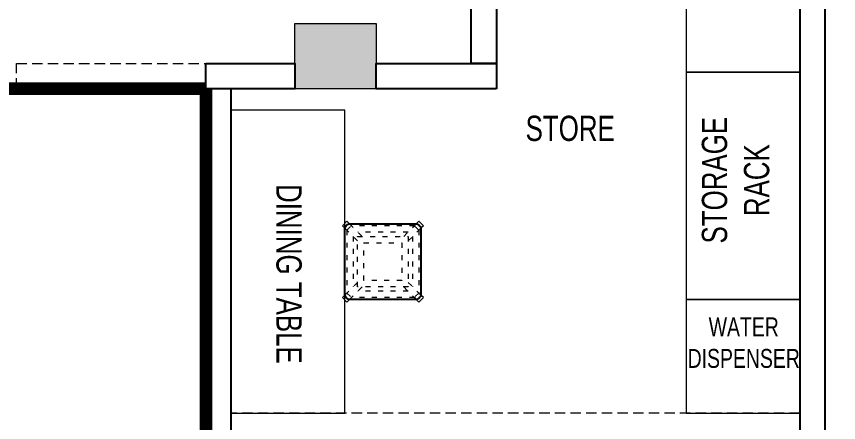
# Model space of a CAD drawing. Header units: feet. Extents: x 3300990 to 3327721, y -4892937 to -4886829.
# Drawn here: x 3318070 to 3321323, y -4890264 to -4888655 of the extents above; entities that cross this region are included whole.
import ezdxf

# ---------------------------------------------------------------- set-up
doc = ezdxf.new("R2010")
doc.units = ezdxf.units.FT
doc.header["$LTSCALE"] = 33
doc.header["$MEASUREMENT"] = 0
doc.linetypes.add('a_p6_plan_L18$0$HIDDEN', pattern=[0.375, 0.25, -0.125])
doc.linetypes.add('ACAD_ISO03W100', pattern=[30, 12, -18])
for name, color, linetype, lineweight in [('Column', 243, 'Continuous', 9), ('column hatch', 5, 'Continuous', 0), ('LENS-CURTAIN', 5, 'a_p6_plan_L18$0$HIDDEN', 9), ('LENS-PARTITION', 21, 'Continuous', 25), ('LENS-TEXT', 31, 'Continuous', 5), ('LENS_DIMENSION', 193, 'Continuous', 0), ('LENS_TEXT', 31, 'Continuous', 5), ('LK-FF&E WALL', 1, 'Continuous', 9), ('LK-FLUTTED FINISH', 20, 'Continuous', 30), ('LK-MIRROR', 133, 'Continuous', 13), ('LN-ELEVATION-1', 81, 'Continuous', 25), ('LN-ELEVATION-3', 125, 'Continuous', 18), ('LN-ELEVATION-5', 167, 'Continuous', 5)]:
    doc.layers.add(name, color=color, linetype=linetype, lineweight=lineweight)
doc.styles.add('LK TXT', font='GILC____.TTF', dxfattribs={"height": 100})
doc.styles.get("Standard").update_dxf_attribs({"font": 'GILC____.TTF'})

# ---------------------------------------------------------------- blocks, each defined once
blk = doc.blocks.new('A$C5a2c5768')
at = {"layer": 'column hatch'}
h = blk.add_hatch(color=251, dxfattribs=at)
h.dxf.hatch_style = 1
h.paths.add_polyline_path([(-24241, 664.2), (-24241, 404.2), (-23841, 404.2), (-23841, 664.2)])
h.paths.add_polyline_path([(-21683, 4511.2), (-21356, 4511.2), (-21356, 4243.2), (-21683, 4243.2)])
h.paths.add_polyline_path([(-21683, 668.2), (-21356, 668.2), (-21356, 400.2), (-21683, 400.2)])
h.paths.add_polyline_path([(-17188, 668.2), (-16868, 668.2), (-16868, 410.2), (-17188, 410.2)])
h.paths.add_polyline_path([(-12780, 668.2), (-12455, 668.2), (-12455, 400.2), (-12780, 400.2)])
h.paths.add_polyline_path([(-8227, 4512.2), (-8227, 4253.2), (-8550, 4253.2), (-8550, 4512.2)])
h.paths.add_polyline_path([(-8540, 668.2), (-8217, 668.2), (-8217, 422.2), (-8540, 422.2)])
h.paths.add_polyline_path([(-4353, 668.2), (-4014, 668.2), (-4014, 404.2), (-4353, 404.2)])
h.paths.add_polyline_path([(-4353, 4485.2), (-4353, 4226.2), (-4030, 4226.2), (-4030, 4485.2)])
h.paths.add_polyline_path([(0, 4235.2), (-330, 4235.2), (-330, 4496.2), (0, 4496.2)])
h.paths.add_polyline_path([(-327, 668.2), (0, 668.2), (0, 423.2), (-327, 423.2)])
h.paths.add_polyline_path([(-24289, 6365.2), (-24289, 6073.2), (-24131, 6073.2), (-24131, 6365.2)])
at = {"layer": 'Column'}
blk.add_lwpolyline([(-8227, 4512.2), (-8227, 4253.2), (-8550, 4253.2), (-8550, 4512.2), (-8227, 4512.2)], dxfattribs=at)
blk = doc.blocks.new('Stool')
at = {"layer": 'LN-ELEVATION-1', "ltscale": 0.5}
blk.add_lwpolyline([(-130, 300), (130, 300, -0.414214), (150, 280), (150, 20, -0.414214), (130, 0), (-130, 0, -0.414214), (-150, 20), (-150, 280, -0.414214)], format="xyb", close=True, dxfattribs=at)
at = {"layer": 'LN-ELEVATION-3', "linetype": 'ACAD_ISO03W100', "ltscale": 0.05}
for p, q in [((-100, 232.3), (-142.4, 274.7)), ((-142.4, 274.7), (-142.4, 25.3)), ((-82.3, 250), (-124.7, 292.4)), ((-124.7, 292.4), (124.7, 292.4)), ((-99.7, 267.4), (99.7, 267.4)), ((82.3, 250), (124.7, 292.4)), ((100, 232.3), (142.4, 274.7)), ((142.4, 274.7), (142.4, 25.3)), ((-117.4, 249.7), (-117.4, 50.3)), ((117.4, 249.7), (117.4, 50.3)), ((-100, 67.7), (-142.4, 25.3)), ((100, 67.7), (142.4, 25.3)), ((-82.3, 50), (-124.7, 7.6)), ((-99.7, 32.6), (99.7, 32.6)), ((82.3, 50), (124.7, 7.6)), ((-124.7, 7.6), (124.7, 7.6))]:
    blk.add_line(p, q, dxfattribs=at)
for points in [[(-132.2, 299.9), (-124.7, 292.4), (-142.4, 274.7), (-149.9, 282.2)], [(132.2, 299.9), (124.7, 292.4), (142.4, 274.7), (149.9, 282.2)], [(-132.2, 0.1), (-124.7, 7.6), (-142.4, 25.3), (-149.9, 17.8)], [(132.2, 0.1), (124.7, 7.6), (142.4, 25.3), (149.9, 17.8)]]:
    blk.add_lwpolyline(points, dxfattribs=at)
for points in [[(-100, 250), (100, 250), (100, 50), (-100, 50)], [(-75, 225), (75, 225), (75, 75), (-75, 75)]]:
    blk.add_lwpolyline(points, close=True, dxfattribs=at)
at = {"layer": 'LN-ELEVATION-5', "ltscale": 0.5}
for points in [[(-149.9, 282.2), (-160.1, 292.4), (-142.4, 310.1), (-132.2, 299.9)], [(149.9, 282.2), (160.1, 292.4), (142.4, 310.1), (132.2, 299.9)], [(-149.9, 17.8), (-160.1, 7.6), (-142.4, -10.1), (-132.2, 0.1)], [(149.9, 17.8), (160.1, 7.6), (142.4, -10.1), (132.2, 0.1)]]:
    blk.add_lwpolyline(points, dxfattribs=at)

msp = doc.modelspace()

# ---------------------------------------------------------------- linework, layer by layer
at = {"layer": 'LENS-CURTAIN', "ltscale": 5}
for points in [[(3318819.8, -4888941.3), (3318069.8, -4888941.3), (3318069.8, -4888841.3), (3318819.8, -4888841.3)], [(3318919.8, -4890326.3), (3321169.8, -4890326.3), (3321169.8, -4890226.3), (3318919.8, -4890226.3)]]:
    msp.add_lwpolyline(points, close=True, dxfattribs=at)
at = {"layer": 'LENS-PARTITION'}
for points in [[(3319969.8, -4888841.3), (3319869.8, -4888841.3), (3319869.8, -4887136.3), (3319969.8, -4887136.3)], [(3321169.8, -4887136.3), (3321169.8, -4891526.3), (3321269.8, -4891526.3), (3321269.8, -4887136.3)], [(3318819.8, -4888841.3), (3319170.8, -4888841.3), (3319170.8, -4888941.3), (3318819.8, -4888941.3)], [(3319969.8, -4888941.3), (3319493.8, -4888941.3), (3319493.8, -4888841.3), (3319969.8, -4888841.3)], [(3318819.8, -4888941.3), (3318819.8, -4890776.3), (3318919.8, -4890776.3), (3318919.8, -4888941.3)]]:
    msp.add_lwpolyline(points, close=True, dxfattribs=at)
at = {"layer": 'LK-FF&E WALL'}
for points in [[(3320719.8, -4887976.3), (3320719.8, -4888876.3), (3321169.8, -4888876.3), (3321169.8, -4887976.3)], [(3320719.8, -4888876.3), (3320719.8, -4889776.3), (3321169.8, -4889776.3), (3321169.8, -4888876.3)], [(3318919.8, -4889026.3), (3318919.8, -4890226.3), (3319369.8, -4890226.3), (3319369.8, -4889026.3)], [(3320719.8, -4890226.3), (3321169.8, -4890226.3), (3321169.8, -4889776.3), (3320719.8, -4889776.3)]]:
    msp.add_lwpolyline(points, close=True, dxfattribs=at)
at = {"layer": 'LK-FLUTTED FINISH', "linetype": 'ACAD_ISO03W100', "ltscale": 0.05, "const_width": 50}
msp.add_lwpolyline([(3318819.8, -4892642.1), (3318819.8, -4888941.3)], dxfattribs=at)
at = {"layer": 'LK-MIRROR', "linetype": 'ACAD_ISO03W100', "ltscale": 0.05, "const_width": 50}
msp.add_lwpolyline([(3318819.8, -4888941.3), (3313232.8, -4888941.3)], dxfattribs=at)

# ---------------------------------------------------------------- block references
at = {"layer": 'LENS_DIMENSION'}
msp.add_blockref('A$C5a2c5768', (3327720.8, -4893194.5), dxfattribs=at)
at = {"layer": 'LK-FF&E WALL', "rotation": 270}
msp.add_blockref('Stool', (3319369.8, -4889626.3), dxfattribs=at)

# ---------------------------------------------------------------- texts
at = {"layer": 'LENS-TEXT', "color": 0, "linetype": 'Continuous', "ltscale": 3, "char_height": 100, "attachment_point": 5, "style": 'LK TXT'}
for s, width, insert, rotation in [('STORAGE \\PRACK', 1099.487, (3320916, -4889303.6), 90), ('DINING TABLE', 783.964, (3319147.8, -4889674.9), 270)]:
    msp.add_mtext_dynamic_manual_height_columns(s, width=width, gutter_width=1, heights=[0], dxfattribs=dict(at, insert=insert, rotation=rotation))
at = {"layer": 'LENS-TEXT', "color": 0, "linetype": 'Continuous', "ltscale": 3, "insert": (3320947.8, -4889947.7), "char_height": 75, "attachment_point": 5, "style": 'LK TXT'}
msp.add_mtext_dynamic_manual_height_columns('WATER \\PDISPENSER', width=264.162, gutter_width=0.75, heights=[0], dxfattribs=at)
at = {"layer": 'LENS_TEXT', "linetype": 'Continuous', "ltscale": 3, "insert": (3320261.1, -4889098.9), "char_height": 100, "attachment_point": 5}
msp.add_mtext_dynamic_manual_height_columns('STORE', width=930.495, gutter_width=1, heights=[0], dxfattribs=at)

doc.saveas('drawing.dxf')
